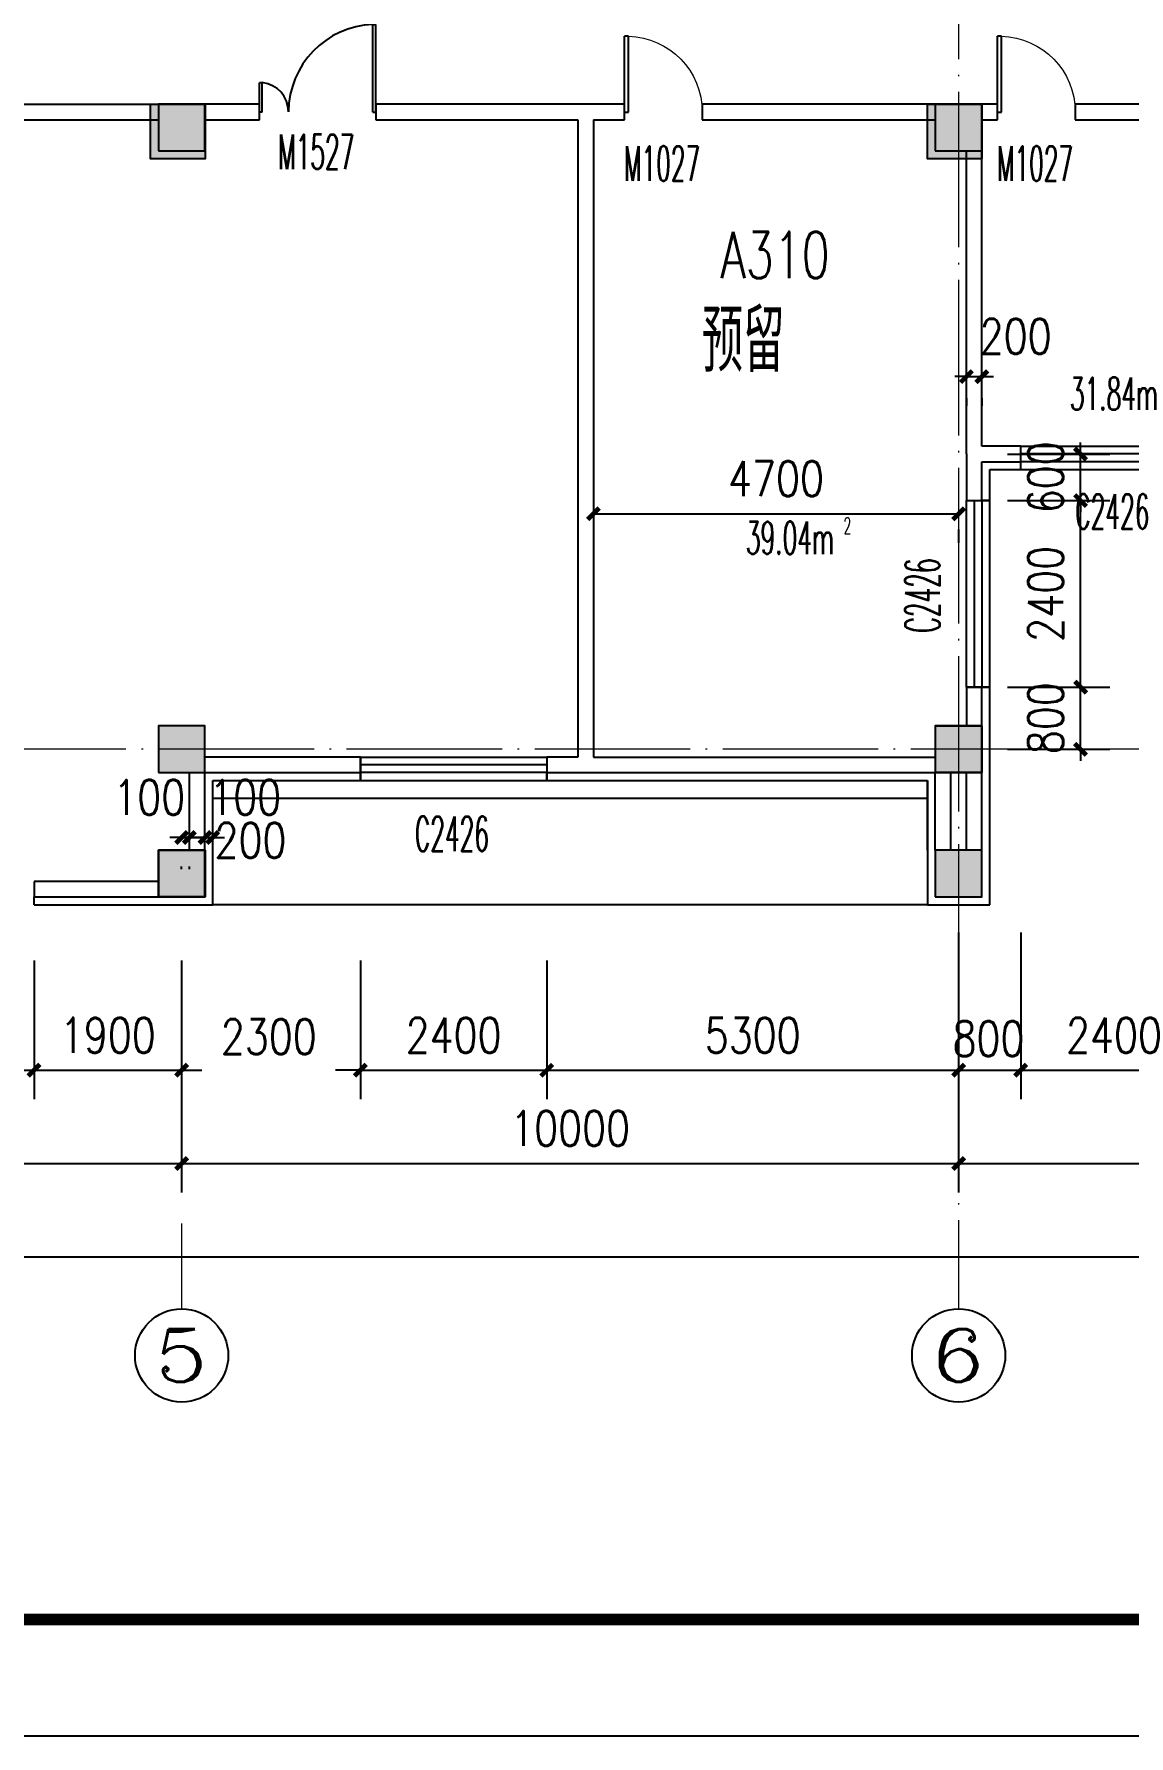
# Model space of a CAD drawing. Extents: x 1417642 to 3570900, y 124798 to 1191112.
# Drawn here: x 1465510 to 1479603, y 380098 to 401999 of the extents above; entities that cross this region are included whole.
import ezdxf
from ezdxf.enums import TextEntityAlignment as Align

# ---------------------------------------------------------------- set-up
doc = ezdxf.new("R2010")
doc.units = 0
doc.header["$LTSCALE"] = 1000
doc.header["$MEASUREMENT"] = 0
doc.linetypes.add('DOTE', pattern=[2.42, 2, -0.2, 0.02, -0.2])
doc.layers.get('0').update_dxf_attribs({"linetype": 'CONTINUOUS'})
doc.layers.get('Defpoints').update_dxf_attribs({"linetype": 'CONTINUOUS'})
for name, color, linetype in [('AXIS', 3, 'CONTINUOUS'), ('AXIS_TEXT', 7, 'CONTINUOUS'), ('colu', 2, 'CONTINUOUS'), ('COLUMN', 9, 'CONTINUOUS'), ('DOTE', 1, 'DOTE'), ('PUB_DIM', 3, 'CONTINUOUS'), ('PUB_HATCH', 8, 'CONTINUOUS'), ('PUB_TEXT', 40, 'CONTINUOUS'), ('PUB_TITLE', 4, 'CONTINUOUS'), ('SPACE', 7, 'CONTINUOUS'), ('SURFACE', 6, 'CONTINUOUS'), ('tiaozheng', 20, 'CONTINUOUS'), ('WALL', 4, 'CONTINUOUS'), ('WINDOW', 2, 'CONTINUOUS'), ('WINDOW_TEXT', 7, 'CONTINUOUS'), ('填充', 252, 'CONTINUOUS'), ('柱填充 @ 1', 8, 'CONTINUOUS'), ('立面造型', 40, 'CONTINUOUS')]:
    doc.layers.add(name, color=color, linetype=linetype)
doc.styles.add('_TCH_AXIS', font='COMPLEX', dxfattribs={"bigfont": 'GBCBIG'})
doc.styles.add('_TCH_SPACE', font='ROMANS', dxfattribs={"width": 0.7, "height": 5, "bigfont": 'Z'})
doc.styles.add('_TCH_WINDOW', font='ROMANS.shx', dxfattribs={"width": 0.7, "height": 400, "bigfont": 'Z.shx'})
doc.styles.add('DIM_FONT', font='SIMPLEX.shx', dxfattribs={"width": 0.8})
doc.styles.add('Z', font='ROMANS', dxfattribs={"width": 0.7, "bigfont": 'Z'})
doc.dimstyles.new('DIMN150', dxfattribs={"dimscale": 1.5, "dimtxt": 300, "dimasz": 100, "dimexe": 250, "dimexo": 300, "dimgap": 150, "dimtad": 1, "dimdec": 0, "dimzin": 0, "dimdsep": 46, "dimtxsty": 'DIM_FONT', "dimblk": 'ARCHTICK', "dimcen": 0.09, "dimdle": 1.5, "dimclrt": 7, "dimazin": 2, "dimtfac": 1, "dimtdec": 0, "dimtix": 1, "dimtmove": 2, "dimatfit": 3, "dimldrblk": 'ARCHTICK', "dimfxl": 1, "dimtolj": 1, "dimtzin": 0, "dimarcsym": 0})

# ---------------------------------------------------------------- blocks, each defined once
blk = doc.blocks.new('5873')
at = {"layer": '柱填充 @ 1', "ltscale": 1000}
for points in [[(1531128, 702485), (1531828, 702485), (1531828, 701785), (1531128, 701785)], [(1541128, 702485), (1541828, 702485), (1541828, 701785), (1541128, 701785)], [(1541228, 694485), (1541828, 694485), (1541828, 693885), (1541228, 693885)], [(1531228, 692885), (1531828, 692885), (1531828, 692285), (1531228, 692285)]]:
    blk.add_hatch(color=256, dxfattribs=at).paths.add_polyline_path(points)
at = {"layer": 'colu', "ltscale": 1000}
for points in [[(1531128, 702485), (1531828, 702485), (1531828, 701785), (1531128, 701785)], [(1541128, 702485), (1541828, 702485), (1541828, 701785), (1541128, 701785)], [(1541228, 694485), (1541828, 694485), (1541828, 693885), (1541228, 693885)], [(1531228, 692885), (1531828, 692885), (1531828, 692285), (1531228, 692285)]]:
    blk.add_lwpolyline(points, close=True, dxfattribs=at)
blk = doc.blocks.new('_ArchTick')
at = {"color": 0, "linetype": 'ByBlock', "const_width": 0.4}
blk.add_lwpolyline([(-0.5, -0.5), (0.5, 0.5)], dxfattribs=at)
blk = doc.blocks.new('*D88')
at = {"layer": 'Defpoints', "color": 0}
for p in [(1477588, 396595), (1478980, 396595), (1477588, 395995)]:
    blk.add_point(p, dxfattribs=at)
at = {"layer": 'PUB_DIM', "color": 0, "lineweight": -2}
for p, q in [((1478980, 396595), (1478980, 396745)), ((1478038, 396595), (1479355, 396595)), ((1478980, 395995), (1478980, 396595)), ((1478038, 395995), (1479355, 395995)), ((1478980, 395995), (1478980, 395845))]:
    blk.add_line(p, q, dxfattribs=at)
at = {"layer": 'PUB_DIM', "color": 0, "lineweight": -2, "xscale": 150, "yscale": 150, "zscale": 150}
for p, rotation in [((1478980, 396595), 270), ((1478980, 395995), 90)]:
    blk.add_blockref('_ArchTick', p, dxfattribs=dict(at, rotation=rotation))
at = {"layer": 'PUB_DIM', "color": 7, "insert": (1478530, 396295), "char_height": 450, "attachment_point": 5, "rotation": 90, "style": 'DIM_FONT'}
blk.add_mtext('\\A1;600', dxfattribs=at)
blk = doc.blocks.new('*D89')
at = {"layer": 'Defpoints', "color": 0}
for p in [(1477588, 395995), (1478980, 395995), (1477588, 393595)]:
    blk.add_point(p, dxfattribs=at)
at = {"layer": 'PUB_DIM', "color": 0, "lineweight": -2}
for p, q in [((1478038, 395995), (1479355, 395995)), ((1478980, 393593), (1478980, 395998)), ((1478038, 393595), (1479355, 393595))]:
    blk.add_line(p, q, dxfattribs=at)
at = {"layer": 'PUB_DIM', "color": 0, "lineweight": -2, "xscale": 150, "yscale": 150, "zscale": 150}
for p, rotation in [((1478980, 395995), 90), ((1478980, 393595), 270)]:
    blk.add_blockref('_ArchTick', p, dxfattribs=dict(at, rotation=rotation))
at = {"layer": 'PUB_DIM', "color": 7, "insert": (1478530, 394795), "char_height": 450, "attachment_point": 5, "rotation": 90, "style": 'DIM_FONT'}
blk.add_mtext('\\A1;2400', dxfattribs=at)
blk = doc.blocks.new('*D90')
at = {"layer": 'Defpoints', "color": 0}
for p in [(1477588, 393595), (1478980, 393595), (1477588, 392795)]:
    blk.add_point(p, dxfattribs=at)
at = {"layer": 'PUB_DIM', "color": 0, "lineweight": -2}
for p, q in [((1478038, 393595), (1479355, 393595)), ((1478980, 393595), (1478980, 393745)), ((1478980, 392795), (1478980, 393595)), ((1478038, 392795), (1479355, 392795)), ((1478980, 392795), (1478980, 392645))]:
    blk.add_line(p, q, dxfattribs=at)
at = {"layer": 'PUB_DIM', "color": 0, "lineweight": -2, "xscale": 150, "yscale": 150, "zscale": 150}
for p, rotation in [((1478980, 393595), 270), ((1478980, 392795), 90)]:
    blk.add_blockref('_ArchTick', p, dxfattribs=dict(at, rotation=rotation))
at = {"layer": 'PUB_DIM', "color": 7, "insert": (1478530, 393195), "char_height": 450, "attachment_point": 5, "rotation": 90, "style": 'DIM_FONT'}
blk.add_mtext('\\A1;800', dxfattribs=at)
blk = doc.blocks.new('*D1600')
at = {"layer": 'Defpoints', "color": 0}
for p in [(1467410, 391703), (1467510, 391703), (1467510, 391660)]:
    blk.add_point(p, dxfattribs=at)
at = {"layer": 'PUB_DIM', "color": 0, "lineweight": -2}
for p, q in [((1467410, 391660), (1467260, 391660)), ((1467410, 391660), (1467510, 391660)), ((1467510, 391660), (1467660, 391660)), ((1467410, 391253), (1467410, 391285)), ((1467510, 391253), (1467510, 391285))]:
    blk.add_line(p, q, dxfattribs=at)
at = {"layer": 'PUB_DIM', "color": 0, "lineweight": -2, "xscale": 150, "yscale": 150, "zscale": 150}
blk.add_blockref('_ArchTick', (1467410, 391660), dxfattribs=at)
at = {"layer": 'PUB_DIM', "color": 0, "lineweight": -2, "xscale": 150, "yscale": 150, "zscale": 150, "rotation": 180}
blk.add_blockref('_ArchTick', (1467510, 391660), dxfattribs=at)
at = {"layer": 'PUB_DIM', "color": 7, "insert": (1466993, 392177), "char_height": 450, "attachment_point": 5, "style": 'DIM_FONT'}
blk.add_mtext('\\A1;100', dxfattribs=at)
blk = doc.blocks.new('*D1601')
at = {"layer": 'Defpoints', "color": 0}
for p in [(1467510, 391703), (1467710, 391703), (1467710, 391660)]:
    blk.add_point(p, dxfattribs=at)
at = {"layer": 'PUB_DIM', "color": 0, "lineweight": -2}
for p, q in [((1467510, 391660), (1467360, 391660)), ((1467510, 391660), (1467710, 391660)), ((1467710, 391660), (1467860, 391660)), ((1467510, 391253), (1467510, 391285)), ((1467710, 391253), (1467710, 391285))]:
    blk.add_line(p, q, dxfattribs=at)
at = {"layer": 'PUB_DIM', "color": 0, "lineweight": -2, "xscale": 150, "yscale": 150, "zscale": 150}
blk.add_blockref('_ArchTick', (1467510, 391660), dxfattribs=at)
at = {"layer": 'PUB_DIM', "color": 0, "lineweight": -2, "xscale": 150, "yscale": 150, "zscale": 150, "rotation": 180}
blk.add_blockref('_ArchTick', (1467710, 391660), dxfattribs=at)
at = {"layer": 'PUB_DIM', "color": 7, "insert": (1468296, 391625), "char_height": 450, "attachment_point": 5, "style": 'DIM_FONT'}
blk.add_mtext('\\A1;200', dxfattribs=at)
blk = doc.blocks.new('*D1602')
at = {"layer": 'Defpoints', "color": 0}
for p in [(1467710, 391703), (1467810, 391703), (1467810, 391660)]:
    blk.add_point(p, dxfattribs=at)
at = {"layer": 'PUB_DIM', "color": 0, "lineweight": -2}
for p, q in [((1467710, 391660), (1467560, 391660)), ((1467710, 391660), (1467810, 391660)), ((1467810, 391660), (1467960, 391660)), ((1467710, 391253), (1467710, 391285)), ((1467810, 391253), (1467810, 391285))]:
    blk.add_line(p, q, dxfattribs=at)
at = {"layer": 'PUB_DIM', "color": 0, "lineweight": -2, "xscale": 150, "yscale": 150, "zscale": 150}
blk.add_blockref('_ArchTick', (1467710, 391660), dxfattribs=at)
at = {"layer": 'PUB_DIM', "color": 0, "lineweight": -2, "xscale": 150, "yscale": 150, "zscale": 150, "rotation": 180}
blk.add_blockref('_ArchTick', (1467810, 391660), dxfattribs=at)
at = {"layer": 'PUB_DIM', "color": 7, "insert": (1468228, 392177), "char_height": 450, "attachment_point": 5, "style": 'DIM_FONT'}
blk.add_mtext('\\A1;100', dxfattribs=at)
blk = doc.blocks.new('*D1612')
at = {"layer": 'Defpoints', "color": 0}
for p in [(1472710, 396075), (1477410, 396075), (1477410, 395826)]:
    blk.add_point(p, dxfattribs=at)
at = {"layer": 'PUB_DIM', "color": 0, "lineweight": -2}
for p, q in [((1472708, 395826), (1477413, 395826)), ((1472710, 395625), (1472710, 395451)), ((1477410, 395625), (1477410, 395451))]:
    blk.add_line(p, q, dxfattribs=at)
at = {"layer": 'PUB_DIM', "color": 0, "lineweight": -2, "xscale": 150, "yscale": 150, "zscale": 150, "rotation": 180}
blk.add_blockref('_ArchTick', (1472710, 395826), dxfattribs=at)
at = {"layer": 'PUB_DIM', "color": 0, "lineweight": -2, "xscale": 150, "yscale": 150, "zscale": 150}
blk.add_blockref('_ArchTick', (1477410, 395826), dxfattribs=at)
at = {"layer": 'PUB_DIM', "color": 7, "insert": (1475060, 396276), "char_height": 450, "attachment_point": 5, "style": 'DIM_FONT'}
blk.add_mtext('\\A1;4700', dxfattribs=at)
blk = doc.blocks.new('*D1613')
at = {"layer": 'Defpoints', "color": 0}
for p in [(1477510, 397762), (1477710, 397762), (1477710, 397591)]:
    blk.add_point(p, dxfattribs=at)
at = {"layer": 'PUB_DIM', "color": 0, "lineweight": -2}
for p, q in [((1477510, 397591), (1477360, 397591)), ((1477510, 397591), (1477710, 397591)), ((1477710, 397591), (1477860, 397591)), ((1477510, 397312), (1477510, 397216)), ((1477710, 397312), (1477710, 397216))]:
    blk.add_line(p, q, dxfattribs=at)
at = {"layer": 'PUB_DIM', "color": 0, "lineweight": -2, "xscale": 150, "yscale": 150, "zscale": 150}
blk.add_blockref('_ArchTick', (1477510, 397591), dxfattribs=at)
at = {"layer": 'PUB_DIM', "color": 0, "lineweight": -2, "xscale": 150, "yscale": 150, "zscale": 150, "rotation": 180}
blk.add_blockref('_ArchTick', (1477710, 397591), dxfattribs=at)
at = {"layer": 'PUB_DIM', "color": 7, "insert": (1478144, 398109), "char_height": 450, "attachment_point": 5, "style": 'DIM_FONT'}
blk.add_mtext('\\A1;200', dxfattribs=at)
blk = doc.blocks.new('*D2039')
at = {"layer": 'AXIS', "color": 0, "lineweight": -2}
for p, q in [((1439810, 388789), (1439810, 385891)), ((1588610, 388789), (1588610, 385891)), ((1439808, 386266), (1588613, 386266))]:
    blk.add_line(p, q, dxfattribs=at)
at = {"layer": 'Defpoints', "color": 0}
for p in [(1439810, 389239), (1588610, 389239), (1588610, 386266)]:
    blk.add_point(p, dxfattribs=at)
at = {"layer": 'AXIS', "color": 0, "lineweight": -2, "xscale": 150, "yscale": 150, "zscale": 150, "rotation": 180}
blk.add_blockref('_ArchTick', (1439810, 386266), dxfattribs=at)
at = {"layer": 'AXIS', "color": 0, "lineweight": -2, "xscale": 150, "yscale": 150, "zscale": 150}
blk.add_blockref('_ArchTick', (1588610, 386266), dxfattribs=at)
at = {"layer": 'AXIS', "color": 7, "insert": (1514210, 386716), "char_height": 450, "attachment_point": 5, "style": 'DIM_FONT'}
blk.add_mtext('\\A1;148800', dxfattribs=at)
blk = doc.blocks.new('*D2043')
at = {"layer": 'AXIS', "color": 0, "lineweight": -2}
for p, q in [((1457410, 389773), (1457410, 387091)), ((1467410, 389773), (1467410, 387091)), ((1457408, 387466), (1467413, 387466))]:
    blk.add_line(p, q, dxfattribs=at)
at = {"layer": 'Defpoints', "color": 0}
for p in [(1457410, 390223), (1467410, 390223), (1467410, 387466)]:
    blk.add_point(p, dxfattribs=at)
at = {"layer": 'AXIS', "color": 0, "lineweight": -2, "xscale": 150, "yscale": 150, "zscale": 150, "rotation": 180}
blk.add_blockref('_ArchTick', (1457410, 387466), dxfattribs=at)
at = {"layer": 'AXIS', "color": 0, "lineweight": -2, "xscale": 150, "yscale": 150, "zscale": 150}
blk.add_blockref('_ArchTick', (1467410, 387466), dxfattribs=at)
at = {"layer": 'AXIS', "color": 7, "insert": (1462410, 387916), "char_height": 450, "attachment_point": 5, "style": 'DIM_FONT'}
blk.add_mtext('\\A1;10000', dxfattribs=at)
blk = doc.blocks.new('*D2044')
at = {"layer": 'AXIS', "color": 0, "lineweight": -2}
for p, q in [((1467410, 389773), (1467410, 387091)), ((1477410, 389773), (1477410, 387091)), ((1467408, 387466), (1477413, 387466))]:
    blk.add_line(p, q, dxfattribs=at)
at = {"layer": 'Defpoints', "color": 0}
for p in [(1467410, 390223), (1477410, 390223), (1477410, 387466)]:
    blk.add_point(p, dxfattribs=at)
at = {"layer": 'AXIS', "color": 0, "lineweight": -2, "xscale": 150, "yscale": 150, "zscale": 150, "rotation": 180}
blk.add_blockref('_ArchTick', (1467410, 387466), dxfattribs=at)
at = {"layer": 'AXIS', "color": 0, "lineweight": -2, "xscale": 150, "yscale": 150, "zscale": 150}
blk.add_blockref('_ArchTick', (1477410, 387466), dxfattribs=at)
at = {"layer": 'AXIS', "color": 7, "insert": (1472410, 387916), "char_height": 450, "attachment_point": 5, "style": 'DIM_FONT'}
blk.add_mtext('\\A1;10000', dxfattribs=at)
blk = doc.blocks.new('*D2045')
at = {"layer": 'AXIS', "color": 0, "lineweight": -2}
for p, q in [((1477410, 389773), (1477410, 387091)), ((1485410, 389773), (1485410, 387091)), ((1477408, 387466), (1485413, 387466))]:
    blk.add_line(p, q, dxfattribs=at)
at = {"layer": 'Defpoints', "color": 0}
for p in [(1477410, 390223), (1485410, 390223), (1485410, 387466)]:
    blk.add_point(p, dxfattribs=at)
at = {"layer": 'AXIS', "color": 0, "lineweight": -2, "xscale": 150, "yscale": 150, "zscale": 150, "rotation": 180}
blk.add_blockref('_ArchTick', (1477410, 387466), dxfattribs=at)
at = {"layer": 'AXIS', "color": 0, "lineweight": -2, "xscale": 150, "yscale": 150, "zscale": 150}
blk.add_blockref('_ArchTick', (1485410, 387466), dxfattribs=at)
at = {"layer": 'AXIS', "color": 7, "insert": (1481410, 387916), "char_height": 450, "attachment_point": 5, "style": 'DIM_FONT'}
blk.add_mtext('\\A1;8000', dxfattribs=at)
blk = doc.blocks.new('*D2143')
at = {"layer": 'Defpoints', "color": 0}
for p in [(1477410, 390886), (1478210, 390886), (1478210, 388666)]:
    blk.add_point(p, dxfattribs=at)
at = {"layer": 'PUB_DIM', "color": 0, "lineweight": -2}
for p, q in [((1477410, 390436), (1477410, 388291)), ((1478210, 390436), (1478210, 388291)), ((1477408, 388666), (1478213, 388666))]:
    blk.add_line(p, q, dxfattribs=at)
at = {"layer": 'PUB_DIM', "color": 0, "lineweight": -2, "xscale": 150, "yscale": 150, "zscale": 150, "rotation": 180}
blk.add_blockref('_ArchTick', (1477410, 388666), dxfattribs=at)
at = {"layer": 'PUB_DIM', "color": 0, "lineweight": -2, "xscale": 150, "yscale": 150, "zscale": 150}
blk.add_blockref('_ArchTick', (1478210, 388666), dxfattribs=at)
at = {"layer": 'PUB_DIM', "color": 7, "insert": (1477794, 389073), "char_height": 450, "attachment_point": 5, "style": 'DIM_FONT'}
blk.add_mtext('\\A1;800', dxfattribs=at)
blk = doc.blocks.new('*D2144')
at = {"layer": 'Defpoints', "color": 0}
for p in [(1478210, 390886), (1480610, 390886), (1480610, 388666)]:
    blk.add_point(p, dxfattribs=at)
at = {"layer": 'PUB_DIM', "color": 0, "lineweight": -2}
for p, q in [((1478210, 390436), (1478210, 388291)), ((1480610, 390436), (1480610, 388291)), ((1478208, 388666), (1480613, 388666))]:
    blk.add_line(p, q, dxfattribs=at)
at = {"layer": 'PUB_DIM', "color": 0, "lineweight": -2, "xscale": 150, "yscale": 150, "zscale": 150, "rotation": 180}
blk.add_blockref('_ArchTick', (1478210, 388666), dxfattribs=at)
at = {"layer": 'PUB_DIM', "color": 0, "lineweight": -2, "xscale": 150, "yscale": 150, "zscale": 150}
blk.add_blockref('_ArchTick', (1480610, 388666), dxfattribs=at)
at = {"layer": 'PUB_DIM', "color": 7, "insert": (1479410, 389116), "char_height": 450, "attachment_point": 5, "style": 'DIM_FONT'}
blk.add_mtext('\\A1;2400', dxfattribs=at)
blk = doc.blocks.new('*D2282')
at = {"layer": 'Defpoints', "color": 0}
for p in [(1463110, 390526), (1465510, 390526), (1465510, 388666)]:
    blk.add_point(p, dxfattribs=at)
at = {"layer": 'PUB_DIM', "color": 0, "lineweight": -2}
for p, q in [((1463110, 390076), (1463110, 388291)), ((1465510, 390076), (1465510, 388291)), ((1463108, 388666), (1465513, 388666))]:
    blk.add_line(p, q, dxfattribs=at)
at = {"layer": 'PUB_DIM', "color": 0, "lineweight": -2, "xscale": 150, "yscale": 150, "zscale": 150, "rotation": 180}
blk.add_blockref('_ArchTick', (1463110, 388666), dxfattribs=at)
at = {"layer": 'PUB_DIM', "color": 0, "lineweight": -2, "xscale": 150, "yscale": 150, "zscale": 150}
blk.add_blockref('_ArchTick', (1465510, 388666), dxfattribs=at)
at = {"layer": 'PUB_DIM', "color": 7, "insert": (1464310, 389116), "char_height": 450, "attachment_point": 5, "style": 'DIM_FONT'}
blk.add_mtext('\\A1;2400', dxfattribs=at)
blk = doc.blocks.new('*D2283')
at = {"layer": 'Defpoints', "color": 0}
for p in [(1465510, 390526), (1467410, 390526), (1467410, 388666)]:
    blk.add_point(p, dxfattribs=at)
at = {"layer": 'PUB_DIM', "color": 0, "lineweight": -2}
for p, q in [((1465510, 390076), (1465510, 388291)), ((1467410, 390076), (1467410, 388291)), ((1465508, 388666), (1467413, 388666))]:
    blk.add_line(p, q, dxfattribs=at)
at = {"layer": 'PUB_DIM', "color": 0, "lineweight": -2, "xscale": 150, "yscale": 150, "zscale": 150, "rotation": 180}
blk.add_blockref('_ArchTick', (1465510, 388666), dxfattribs=at)
at = {"layer": 'PUB_DIM', "color": 0, "lineweight": -2, "xscale": 150, "yscale": 150, "zscale": 150}
blk.add_blockref('_ArchTick', (1467410, 388666), dxfattribs=at)
at = {"layer": 'PUB_DIM', "color": 7, "insert": (1466460, 389116), "char_height": 450, "attachment_point": 5, "style": 'DIM_FONT'}
blk.add_mtext('\\A1;1900', dxfattribs=at)
blk = doc.blocks.new('*D2284')
at = {"layer": 'Defpoints', "color": 0}
for p in [(1467410, 390526), (1469710, 390526), (1469710, 388666)]:
    blk.add_point(p, dxfattribs=at)
at = {"layer": 'PUB_DIM', "color": 0, "lineweight": -2}
for p, q in [((1467410, 390076), (1467410, 388291)), ((1469710, 390076), (1469710, 388291)), ((1467408, 388666), (1467672, 388666)), ((1469713, 388666), (1469391, 388666))]:
    blk.add_line(p, q, dxfattribs=at)
at = {"layer": 'PUB_DIM', "color": 0, "lineweight": -2, "xscale": 150, "yscale": 150, "zscale": 150, "rotation": 180}
blk.add_blockref('_ArchTick', (1467410, 388666), dxfattribs=at)
at = {"layer": 'PUB_DIM', "color": 0, "lineweight": -2, "xscale": 150, "yscale": 150, "zscale": 150}
blk.add_blockref('_ArchTick', (1469710, 388666), dxfattribs=at)
at = {"layer": 'PUB_DIM', "color": 7, "insert": (1468532, 389098), "char_height": 450, "attachment_point": 5, "style": 'DIM_FONT'}
blk.add_mtext('\\A1;2300', dxfattribs=at)
blk = doc.blocks.new('*D2285')
at = {"layer": 'Defpoints', "color": 0}
for p in [(1469710, 390526), (1472110, 390526), (1472110, 388666)]:
    blk.add_point(p, dxfattribs=at)
at = {"layer": 'PUB_DIM', "color": 0, "lineweight": -2}
for p, q in [((1469710, 390076), (1469710, 388291)), ((1472110, 390076), (1472110, 388291)), ((1469708, 388666), (1472113, 388666))]:
    blk.add_line(p, q, dxfattribs=at)
at = {"layer": 'PUB_DIM', "color": 0, "lineweight": -2, "xscale": 150, "yscale": 150, "zscale": 150, "rotation": 180}
blk.add_blockref('_ArchTick', (1469710, 388666), dxfattribs=at)
at = {"layer": 'PUB_DIM', "color": 0, "lineweight": -2, "xscale": 150, "yscale": 150, "zscale": 150}
blk.add_blockref('_ArchTick', (1472110, 388666), dxfattribs=at)
at = {"layer": 'PUB_DIM', "color": 7, "insert": (1470910, 389116), "char_height": 450, "attachment_point": 5, "style": 'DIM_FONT'}
blk.add_mtext('\\A1;2400', dxfattribs=at)
blk = doc.blocks.new('*D2286')
at = {"layer": 'Defpoints', "color": 0}
for p in [(1472110, 390526), (1477410, 390526), (1477410, 388666)]:
    blk.add_point(p, dxfattribs=at)
at = {"layer": 'PUB_DIM', "color": 0, "lineweight": -2}
for p, q in [((1472110, 390076), (1472110, 388291)), ((1477410, 390076), (1477410, 388291)), ((1472108, 388666), (1477413, 388666))]:
    blk.add_line(p, q, dxfattribs=at)
at = {"layer": 'PUB_DIM', "color": 0, "lineweight": -2, "xscale": 150, "yscale": 150, "zscale": 150, "rotation": 180}
blk.add_blockref('_ArchTick', (1472110, 388666), dxfattribs=at)
at = {"layer": 'PUB_DIM', "color": 0, "lineweight": -2, "xscale": 150, "yscale": 150, "zscale": 150}
blk.add_blockref('_ArchTick', (1477410, 388666), dxfattribs=at)
at = {"layer": 'PUB_DIM', "color": 7, "insert": (1474760, 389116), "char_height": 450, "attachment_point": 5, "style": 'DIM_FONT'}
blk.add_mtext('\\A1;5300', dxfattribs=at)
blk = doc.blocks.new('_FZH')
blk.add_lwpolyline([(-0.5, -0.5), (0.5, -0.5), (0.5, 0.5), (-0.5, 0.5)], close=True)
at = {"layer": 'PUB_HATCH'}
blk.add_solid([(-0.5, -0.5), (0.5, -0.5), (-0.5, 0.5), (0.5, 0.5)], dxfattribs=at)
blk = doc.blocks.new('$TCHSYS$WIN2D')
for p, q in [((-0.5, 0.5), (0.5, 0.5)), ((-0.5, 0.5), (-0.5, -0.5)), ((0.5, 0.5), (0.5, -0.5)), ((0.5, 0.1667), (-0.5, 0.1667)), ((0.5, -0.1667), (-0.5, -0.1667)), ((-0.5, -0.5), (0.5, -0.5))]:
    blk.add_line(p, q)
blk = doc.blocks.new('$DorLib2D$00000001')
for p, q in [((0.45, 0.975), (0.5, 0.975)), ((0.45, 0), (0.45, 0.975)), ((0.5, 0), (0.5, 0.975)), ((0.5, 0), (0.45, 0))]:
    blk.add_line(p, q)
at = {"lineweight": 13}
blk.add_arc((0.475, 0), 0.975, 91.4693, 180, dxfattribs=at)
blk = doc.blocks.new('$DorLib2D$00000225')
at = {"color": 0}
for p, q in [((0.475, -0.001), (0.475, 0.752)), ((0.475, 0.752), (0.5, 0.752)), ((0.5, -0.001), (0.5, 0.752)), ((-0.5, 0), (-0.5, 0.252)), ((-0.475, 0.252), (-0.5, 0.252)), ((-0.475, 0), (-0.475, 0.252)), ((-0.475, 0), (-0.5, 0)), ((0.475, -0.001), (0.5, -0.001))]:
    blk.add_line(p, q, dxfattribs=at)
for centre, radius, start, end in [((0.505, -0.002), 0.755, 92.2493, 179.7238), ((-0.501, 0.003), 0.251, 359.7899, 84.0974)]:
    blk.add_arc(centre, radius, start, end, dxfattribs=at)

msp = doc.modelspace()

# ---------------------------------------------------------------- linework, layer by layer
at = {"lineweight": 0}
msp.add_lwpolyline([(1477110.3, 393095.5), (1477710.3, 393095.5), (1477710.3, 392495.5), (1477110.3, 392495.5)], close=True, dxfattribs=at)
at = {"layer": 'AXIS', "lineweight": 0}
for p, q in [((1467410.3, 386691.4), (1467410.3, 385594.9)), ((1477410.3, 386691.4), (1477410.3, 385594.9))]:
    msp.add_line(p, q, dxfattribs=at)
at = {"layer": 'AXIS'}
for centre in [(1467410.3, 384994.9), (1477410.3, 384994.9)]:
    msp.add_circle(centre, 600, dxfattribs=at)
at = {"layer": 'DOTE', "lineweight": 0}
for points in [[(1477410.3, 495635.3), (1477410.3, 385594.9)], [(1597373.8, 392795.5), (1432083.9, 392795.5)]]:
    msp.add_lwpolyline(points, dxfattribs=at)
at = {"layer": 'PUB_TITLE'}
msp.add_lwpolyline([(1417642.3, 380098.4), (1618342.3, 380098.4), (1618342.3, 506248.4), (1417642.3, 506248.4)], close=True, dxfattribs=at)
at = {"layer": 'PUB_TITLE', "const_width": 150}
msp.add_lwpolyline([(1421392.3, 381598.4), (1616842.3, 381598.4), (1616842.3, 504748.4), (1421392.3, 504748.4)], close=True, dxfattribs=at)
at = {"layer": 'SURFACE'}
for p, q in [((1478210.3, 396395.5), (1478210.3, 396495.5)), ((1477810.3, 395995.5), (1477810.3, 396395.5)), ((1477810.3, 396395.5), (1478210.3, 396395.5)), ((1477810.3, 395995.5), (1477710.3, 395995.5)), ((1477810.3, 393595.5), (1477710.3, 393595.5)), ((1477810.3, 392595.5), (1477810.3, 393595.5)), ((1469710.3, 392395.5), (1469710.3, 392495.5)), ((1472110.3, 392395.5), (1472110.3, 392495.5)), ((1477810.3, 391495.5), (1477810.3, 392595.5)), ((1467810.3, 390795.5), (1467810.3, 392395.5)), ((1467810.3, 392395.5), (1469710.3, 392395.5)), ((1472110.3, 392395.5), (1472610.3, 392395.5)), ((1472610.3, 392395.5), (1477010.3, 392395.5)), ((1477010.3, 392395.5), (1477010.3, 390795.5)), ((1477010.3, 391495.5), (1477010.3, 392395.5)), ((1477810.3, 390795.5), (1477810.3, 392395.5)), ((1465510.3, 390795.5), (1465510.3, 390895.5)), ((1465510.3, 390795.5), (1467810.3, 390795.5)), ((1477010.3, 390795.5), (1477810.3, 390795.5))]:
    msp.add_line(p, q, dxfattribs=at)
at = {"layer": 'WALL'}
for p, q in [((1457710.3, 401095.5), (1467110.3, 401095.5)), ((1468410.3, 401095.5), (1467710.3, 401095.5)), ((1468410.3, 400895.5), (1468410.3, 401095.5)), ((1472610.3, 401095.5), (1469910.3, 401095.5)), ((1469910.3, 401095.5), (1469910.3, 400895.5)), ((1473110.5, 401095.5), (1472610.3, 401095.5)), ((1473110.5, 400895.5), (1473110.5, 401095.5)), ((1477110.3, 401095.5), (1474110.5, 401095.5)), ((1474110.5, 401095.5), (1474110.5, 400895.5)), ((1477910.5, 401095.5), (1477710.3, 401095.5)), ((1477910.5, 400895.5), (1477910.5, 401095.5)), ((1485410.3, 401095.5), (1478910.5, 401095.5)), ((1478910.5, 401095.5), (1478910.5, 400895.5)), ((1457710.3, 400895.5), (1467110.3, 400895.5)), ((1467710.3, 400895.5), (1468410.3, 400895.5)), ((1469910.3, 400895.5), (1472510.3, 400895.5)), ((1472510.3, 400895.5), (1472510.3, 392695.5)), ((1472710.3, 400895.5), (1472710.3, 392695.5)), ((1472710.3, 400895.5), (1473110.5, 400895.5)), ((1474110.5, 400895.5), (1477110.3, 400895.5)), ((1477710.3, 400895.5), (1477910.5, 400895.5)), ((1478910.5, 400895.5), (1485310.3, 400895.5)), ((1477510.3, 396595.5), (1477510.3, 400495.5)), ((1477710.3, 396695.5), (1477710.3, 400495.5)), ((1478210.3, 396695.5), (1477710.3, 396695.5)), ((1478210.3, 396495.5), (1478210.3, 396695.5)), ((1477510.3, 396595.5), (1477510.3, 395995.5)), ((1477710.3, 395995.5), (1477710.3, 396495.5)), ((1477710.3, 396495.5), (1478210.3, 396495.5)), ((1477510.3, 395995.5), (1477710.3, 395995.5)), ((1477710.3, 393595.5), (1477510.3, 393595.5)), ((1477510.3, 393595.5), (1477510.3, 393095.5)), ((1477710.3, 393095.5), (1477710.3, 393595.5)), ((1469710.3, 392695.5), (1467710.3, 392695.5)), ((1469710.3, 392495.5), (1469710.3, 392695.5)), ((1472510.3, 392695.5), (1472110.3, 392695.5)), ((1472110.3, 392695.5), (1472110.3, 392495.5)), ((1472710.3, 392695.5), (1477110.3, 392695.5)), ((1467510.3, 391495.5), (1467510.3, 392495.5)), ((1467710.3, 391495.5), (1467710.3, 392495.5)), ((1467710.3, 392495.5), (1469710.3, 392495.5)), ((1472110.3, 392495.5), (1472610.3, 392495.5)), ((1472610.3, 392495.5), (1477110.3, 392495.5)), ((1477110.3, 391495.5), (1477110.3, 392495.5)), ((1477310.3, 391495.5), (1477310.3, 392495.5)), ((1477510.3, 391495.5), (1477510.3, 392495.5)), ((1477710.3, 391495.5), (1477710.3, 392495.5)), ((1467110.3, 391095.5), (1465510.3, 391095.5)), ((1465510.3, 391095.5), (1465510.3, 390895.5)), ((1465510.3, 390895.5), (1467110.3, 390895.5))]:
    msp.add_line(p, q, dxfattribs=at)
at = {"layer": '立面造型'}
for p, q in [((1477010.3, 392160.8), (1467810.3, 392160.8)), ((1477010.3, 390795.5), (1467810.3, 390795.5))]:
    msp.add_line(p, q, dxfattribs=at)

# ---------------------------------------------------------------- block references
at = {"layer": 'COLUMN', "lineweight": 0, "xscale": 600, "yscale": 600, "zscale": 600}
for p in [(1467410.3, 400795.5), (1477410.3, 400795.5), (1467410.3, 392795.5), (1477410.3, 392795.5), (1467410.3, 391195.5), (1477410.3, 391195.5)]:
    msp.add_blockref('_FZH', p, dxfattribs=at)
at = {"layer": 'tiaozheng'}
msp.add_blockref('5873', (-64117.3, -301389.9), dxfattribs=at)
at = {"layer": 'WINDOW', "lineweight": 0}
ref = msp.add_blockref('$DorLib2D$00000225', (1469160.3, 400995.5), dxfattribs=dict(at, xscale=1500, yscale=1500, zscale=1500))
ref.add_attrib('A', 'M1527', (1468651, 400259.8), dxfattribs={"layer": 'WINDOW_TEXT', "lineweight": 0, "height": 446.25, "style": '_TCH_WINDOW', "width": 0.494118})
ref = msp.add_blockref('$DorLib2D$00000001', (1473610.5, 400995.5), dxfattribs=dict(at, xscale=-1000, yscale=1000, zscale=-1000))
ref.add_attrib('A', 'M1027', (1473101.2, 400109.1), dxfattribs={"layer": 'WINDOW_TEXT', "lineweight": 0, "height": 446.25, "style": '_TCH_WINDOW', "width": 0.494118})
ref = msp.add_blockref('$DorLib2D$00000001', (1478410.5, 400995.5), dxfattribs=dict(at, xscale=-1000, yscale=1000, zscale=-1000))
ref.add_attrib('A', 'M1027', (1477901.2, 400109.1), dxfattribs={"layer": 'WINDOW_TEXT', "lineweight": 0, "height": 446.25, "style": '_TCH_WINDOW', "width": 0.494118})
at = {"layer": 'WINDOW', "color": 2}
ref = msp.add_blockref('$TCHSYS$WIN2D', (1479410.3, 396545.5), dxfattribs=dict(at, xscale=2400, yscale=-300, zscale=2400))
ref.add_attrib('A', 'C2426', (1478911.5, 395630.6), dxfattribs={"layer": 'WINDOW_TEXT', "color": 2, "height": 446.25, "style": '_TCH_WINDOW', "width": 0.494118})
ref = msp.add_blockref('$TCHSYS$WIN2D', (1477660.3, 394795.5), dxfattribs=dict(at, xscale=2400, yscale=300, zscale=2400, rotation=90))
ref.add_attrib('A', 'C2426', (1477169.5, 394296.7), dxfattribs={"layer": 'WINDOW_TEXT', "color": 2, "height": 446.25, "rotation": 90, "style": '_TCH_WINDOW', "width": 0.494118})
ref = msp.add_blockref('$TCHSYS$WIN2D', (1470910.3, 392545.5), dxfattribs=dict(at, xscale=2400, yscale=300, zscale=2400))
ref.add_attrib('A', 'C2426', (1470411.5, 391484.8), dxfattribs={"layer": 'WINDOW_TEXT', "color": 2, "height": 446.25, "style": '_TCH_WINDOW', "width": 0.494118})

# ---------------------------------------------------------------- texts
at = {"layer": 'AXIS_TEXT', "style": '_TCH_AXIS', "width": 1.5}
for s, p, p2 in [('5', (1467070.9, 384655.5), (1467749.7, 384655.5)), ('6', (1477070.9, 384655.5), (1477749.7, 384655.5))]:
    msp.add_text(s, height=678.8, dxfattribs=at).set_placement(p, p2, align=Align.FIT)
at = {"layer": 'PUB_TEXT', "color": 1, "lineweight": 60, "style": 'Z', "width": 0.7}
msp.add_text('A310', height=600, dxfattribs=at).set_placement((1474346.5, 398855.9))
at = {"layer": 'SPACE', "style": '_TCH_SPACE', "width": 0.525}
for s, height, p in [('31.84m', 420, (1478842, 397161.4)), ('2', 210, (1475932.1, 395568)), ('39.04m', 420, (1474672.1, 395305.5))]:
    msp.add_text(s, height=height, dxfattribs=at).set_placement(p)
at = {"layer": '填充', "insert": (1474105.4, 398451.9), "char_height": 800, "width": 2330.45, "attachment_point": 1, "style": '_TCH_WINDOW'}
msp.add_mtext('{\\C1;预留}', dxfattribs=at)

# ---------------------------------------------------------------- dimensions: what is measured, and where the dimension line sits
at = {"layer": 'AXIS'}
for p1, p2, distance, picture, middle in [((1457410.3, 390222.5), (1467410.3, 390222.5), -2756.1, '*D2043', (1462410.3, 387916.4)), ((1467410.3, 390222.5), (1477410.3, 390222.5), -2756.1, '*D2044', (1472410.3, 387916.4)), ((1477410.3, 390222.5), (1485410.3, 390222.5), -2756.1, '*D2045', (1481410.3, 387916.4)), ((1439810.3, 389238.6), (1588610.3, 389238.6), -2972.2, '*D2039', (1514210.3, 386716.4))]:
    dim = msp.add_aligned_dim(p1=p1, p2=p2, distance=distance, dimstyle='DIMN150', dxfattribs=at)
    dim.commit()
    dim.dimension.update_dxf_attribs({"geometry": picture, "text_midpoint": middle})
at = {"layer": 'PUB_DIM'}
for base, p1, p2, angle, picture, middle in [((1477710.3, 397591.4), (1477510.3, 397762), (1477710.3, 397762), 360, '*D1613', (1478143.8, 398108.9)), ((1467510.3, 391659.5), (1467410.3, 391703), (1467510.3, 391703), 360, '*D1600', (1466992.5, 392177)), ((1467810.3, 391659.5), (1467710.3, 391703), (1467810.3, 391703), 360, '*D1602', (1468228, 392177)), ((1467710.3, 391659.5), (1467510.3, 391703), (1467710.3, 391703), 360, '*D1601', (1468295.9, 391624.8)), ((1478210.3, 388666.4), (1477410.3, 390886.4), (1478210.3, 390886.4), 360, '*D2143', (1477794.2, 389073.2)), ((1469710.3, 388666.4), (1467410.3, 390526.2), (1469710.3, 390526.2), 0, '*D2284', (1468531.6, 389098))]:
    dim = msp.add_linear_dim(base=base, p1=p1, p2=p2, angle=angle, dimstyle='DIMN150', dxfattribs=at)
    dim.commit()
    dim.dimension.update_dxf_attribs({"geometry": picture, "text_midpoint": middle, "dimtype": 129})
for p1, p2, distance, picture, middle in [((1477588.2, 395995.5), (1477588.2, 396595.5), -1391.5, '*D88', (1478529.7, 396295.5)), ((1472710.3, 396075.4), (1477410.3, 396075.4), -249.3, '*D1612', (1475060.3, 396276.1)), ((1477588.2, 393595.5), (1477588.2, 395995.5), -1391.5, '*D89', (1478529.7, 394795.5)), ((1477588.2, 392795.5), (1477588.2, 393595.5), -1391.5, '*D90', (1478529.7, 393195.5)), ((1478210.3, 390886.4), (1480610.3, 390886.4), -2220, '*D2144', (1479410.3, 389116.4)), ((1463110.3, 390526.2), (1465510.3, 390526.2), -1859.8, '*D2282', (1464310.3, 389116.4)), ((1465510.3, 390526.2), (1467410.3, 390526.2), -1859.8, '*D2283', (1466460.3, 389116.4)), ((1469710.3, 390526.2), (1472110.3, 390526.2), -1859.8, '*D2285', (1470910.3, 389116.4)), ((1472110.3, 390526.2), (1477410.3, 390526.2), -1859.8, '*D2286', (1474760.3, 389116.4))]:
    dim = msp.add_aligned_dim(p1=p1, p2=p2, distance=distance, dimstyle='DIMN150', dxfattribs=at)
    dim.commit()
    dim.dimension.update_dxf_attribs({"geometry": picture, "text_midpoint": middle})

doc.saveas('drawing.dxf')
